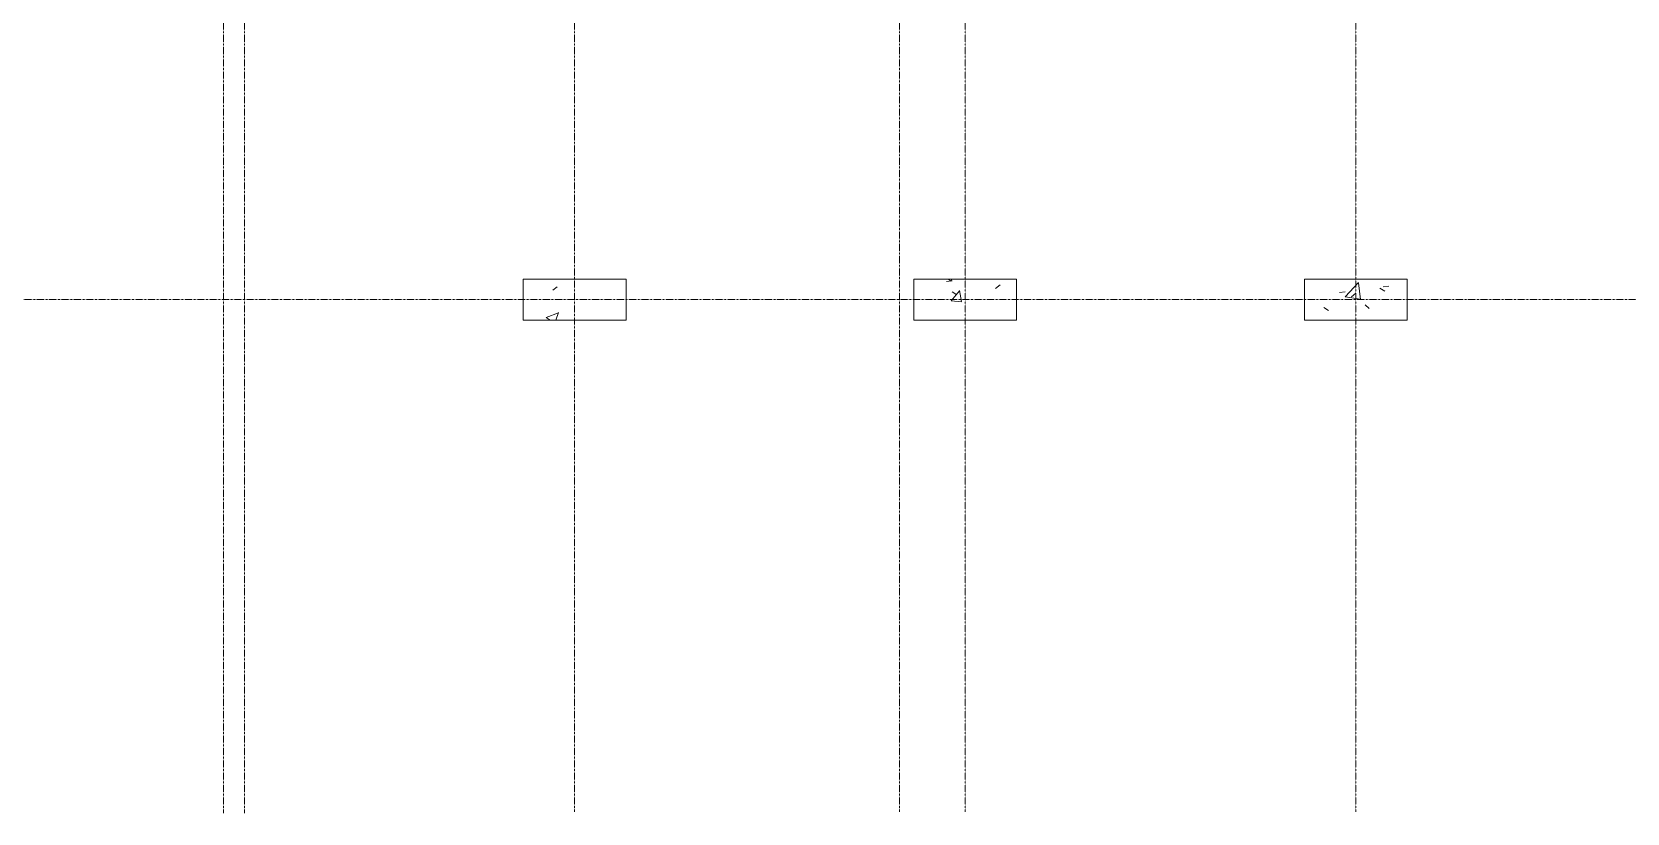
# Model space of a CAD drawing. Header units: millimetres. Extents: x -962357 to -591296, y -195428 to 59420.
# Drawn here: x -920123 to -873560, y -30781 to -7981 of the extents above; entities that cross this region are included whole.
import ezdxf

# ---------------------------------------------------------------- set-up
doc = ezdxf.new("R2010")
doc.units = ezdxf.units.MM
doc.linetypes.add('DPA_Grid _ Level 100', pattern=[10, 5.5, -1.6, 1.3, -1.6])
doc.layers.add('S-FNDN', color=2, linetype='Continuous', lineweight=9)
doc.layers.add('S-GRID', color=251, linetype='Continuous', lineweight=9)
pattern_1 = [(50, (2.4, 1), (3643.682, -318.781), [381, -4191]), (355, (2.4, 1), (-704.856, 3821.136), [304.8, -3352.8]), (100.451, (306, -25.6), (2938.852, 3502.332), [323.8, -3561.801]), (46.184, (2.4, 1017), (5421.581, -840.856), [571.5, -6286.5]), (96.636, (454, 947), (4748.05, 4948.55), [485.7, -5342.702]), (351.184, (2.4, 1017), (4748.1, 4948.506), [457.2, -5029.2]), (21, (510.4, 763), (3032.288, -2045.304), [381, -4191]), (326, (510.4, 763), (1236.042, 3683.762), [304.8, -3352.8]), (71.451, (763, 592.5), (4268.343, 1638.425), [323.8, -3561.801]), (37.5, (2.4, 1), (61.772, 1691.1008), [167.64, -3144.52, 167.64, -3235.96, -3365.5]), (37.5, (2.4, 1), (61.772, 1691.1008), [-6715.76, 167.64, -3197.86]), (7.5, (2.4, 1), (1336.3933, 2003.6115), [167.64, -1772.92, 167.64, -3068.32, -1282.7]), (7.5, (2.4, 1), (1336.3933, 2003.6115), [-5176.52, 167.64, -1115.06]), (327.5, (-1130.5, 1), (2711.8178, -114.5786), [167.64, -1102.36, 167.64, -3794.76, -5257.8]), (327.5, (-1130.5, 1), (2711.8178, -114.5786), [-5232.4, 167.64, -5090.16]), (317.5, (-1638.5, 1), (2962.5856, 508.5334), [167.64, -1483.36, 167.64, -2463.8, -3733.8]), (317.5, (-1638.5, 1), (2962.5856, 508.5334), [-4282.44, 167.64, -3566.16])]

msp = doc.modelspace()

# ---------------------------------------------------------------- hatches: boundary and pattern name
at = {"layer": 'S-FNDN'}
h = msp.add_hatch(dxfattribs=at)
h.set_pattern_fill('FP_1', color=256, style=0, pattern_type=2)
h.set_pattern_definition(pattern_1)
h.paths.add_polyline_path([(-905780.1, -16395), (-902780.1, -16395), (-902780.1, -15195), (-905780.1, -15195)])
h = msp.add_hatch(dxfattribs=at)
h.set_pattern_fill('FP_1', color=256, style=0, pattern_type=2)
h.set_pattern_definition(pattern_1)
h.paths.add_polyline_path([(-905780.1, -16395), (-902780.1, -16395), (-902780.1, -15195), (-905780.1, -15195)])
h = msp.add_hatch(dxfattribs=at)
h.set_pattern_fill('FP_1', color=256, style=0, pattern_type=2)
h.set_pattern_definition(pattern_1)
h.paths.add_polyline_path([(-894380, -16395), (-891380, -16395), (-891380, -15195), (-894380, -15195)])
h = msp.add_hatch(dxfattribs=at)
h.set_pattern_fill('FP_1', color=256, style=0, pattern_type=2)
h.set_pattern_definition(pattern_1)
h.paths.add_polyline_path([(-894380, -16395), (-891380, -16395), (-891380, -15195), (-894380, -15195)])
h = msp.add_hatch(dxfattribs=at)
h.set_pattern_fill('FP_1', color=256, style=0, pattern_type=2)
h.set_pattern_definition(pattern_1)
h.paths.add_polyline_path([(-882980, -16395), (-879980, -16395), (-879980, -15195), (-882980, -15195)])
h = msp.add_hatch(dxfattribs=at)
h.set_pattern_fill('FP_1', color=256, style=0, pattern_type=2)
h.set_pattern_definition(pattern_1)
h.paths.add_polyline_path([(-882980, -16395), (-879980, -16395), (-879980, -15195), (-882980, -15195)])

# ---------------------------------------------------------------- linework, layer by layer
for p, q in [((-905780.1, -16395), (-905780.1, -15195)), ((-905780.1, -15195), (-902780.1, -15195)), ((-902780.1, -15195), (-902780.1, -16395)), ((-894380, -16395), (-894380, -15195)), ((-894380, -15195), (-891380, -15195)), ((-891380, -15195), (-891380, -16395)), ((-882980, -16395), (-882980, -15195)), ((-882980, -15195), (-879980, -15195)), ((-879980, -15195), (-879980, -16395)), ((-902780.1, -16395), (-905780.1, -16395)), ((-891380, -16395), (-894380, -16395)), ((-879980, -16395), (-882980, -16395))]:
    msp.add_line(p, q, dxfattribs=at)
at = {"layer": 'S-GRID', "linetype": 'DPA_Grid _ Level 100'}
for p, q in [((-913915, -30781.3), (-913915, 54920.2)), ((-904280, -30741.3), (-904280, 54920.2)), ((-892880, -30741.3), (-892880, 54920.2)), ((-881480, -30741.3), (-881480, 54920.2)), ((-914535, -30781.3), (-914535, 54074.2)), ((-894803, -30741.3), (-894803, 54074.2)), ((-602984.2, -15795), (-957857, -15795))]:
    msp.add_line(p, q, dxfattribs=at)

doc.saveas('drawing.dxf')
